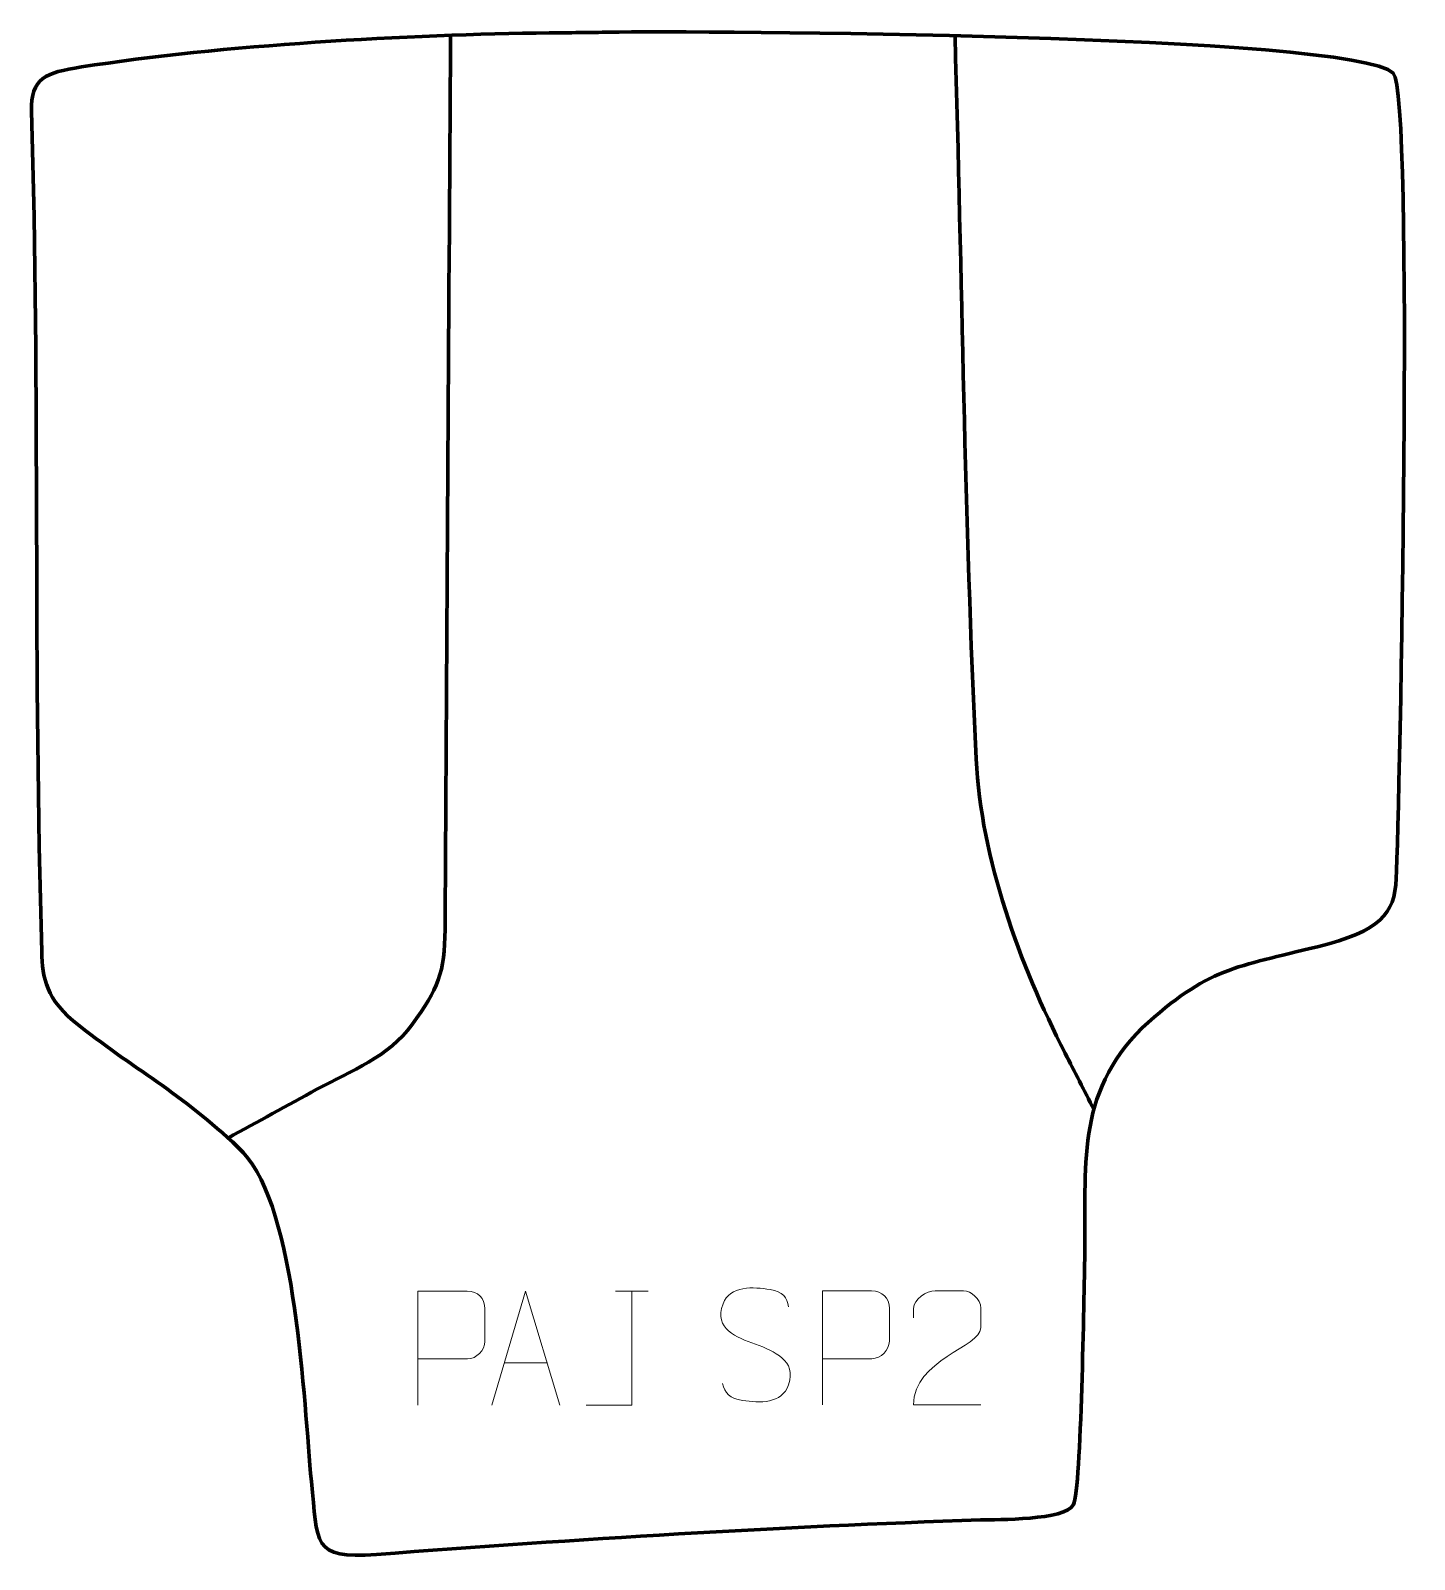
# Model space of a CAD drawing. Header units: millimetres. Extents: x -144 to 159, y -38 to 297.
import ezdxf

# ---------------------------------------------------------------- set-up
doc = ezdxf.new("R2010")
doc.units = ezdxf.units.MM
doc.header["$MEASUREMENT"] = 0
for name, color, linetype in [('layer 1', 7, 'Continuous'), ('layer 3', 7, 'Continuous'), ('layer 4', 7, 'Continuous')]:
    doc.layers.add(name, color=color, linetype=linetype)

msp = doc.modelspace()

# ---------------------------------------------------------------- linework, layer by layer
at = {"layer": 'layer 1', "color": 250, "lineweight": 9}
for points, knots in [([(-59.0187, -4.4845), (-59.0187, -4.4845), (-59.0187, 20.4691), (-59.0187, 20.4691), (-59.0187, 20.4691), (-55.4237, 20.4691), (-51.8284, 20.4691), (-48.233, 20.4691), (-48.233, 20.4691), (-45.9078, 20.4312), (-44.3504, 18.9411), (-44.3546, 16.575), (-44.3546, 16.575), (-44.355, 14.5393), (-44.355, 11.48), (-44.3546, 9.444), (-44.3546, 9.444), (-44.3611, 7.5686), (-46.1733, 5.6267), (-48.1829, 5.6076), (-48.1829, 5.6076), (-48.1829, 5.6076), (-59.0187, 5.6076), (-59.0187, 5.6076)], [0, 0, 0, 0, 0.14285714, 0.14285714, 0.14285714, 0.14285714, 0.28571429, 0.28571429, 0.28571429, 0.28571429, 0.42857143, 0.42857143, 0.42857143, 0.42857143, 0.57142857, 0.57142857, 0.57142857, 0.57142857, 0.71428571, 0.71428571, 0.71428571, 0.71428571, 1, 1, 1, 1]), ([(-42.8426, -4.4844), (-42.8426, -4.4844), (-35.4716, 20.4691), (-35.4716, 20.4691), (-35.4716, 20.4691), (-35.4716, 20.4691), (-27.9017, -4.4844), (-27.9017, -4.4844)], [0, 0, 0, 0, 0.33333333, 0.33333333, 0.33333333, 0.33333333, 1, 1, 1, 1]), ([(-22.1753, -4.4845), (-22.1753, -4.4845), (-12.1533, -4.4845), (-12.1533, -4.4845), (-12.1533, -4.4845), (-12.1533, -4.4845), (-12.1533, 20.4691), (-12.1533, 20.4691)], [0, 0, 0, 0, 0.33333333, 0.33333333, 0.33333333, 0.33333333, 1, 1, 1, 1]), ([(14.9731, 8.8655), (10.7248, 10.3359), (5.8167, 12.1317), (7.8218, 17.652), (7.8218, 17.652), (9.3253, 21.7919), (14.5389, 21.4034), (18.1425, 20.8023), (18.1425, 20.8023), (21.0031, 20.3251), (21.8678, 19.1119), (22.1784, 17.0278)], [0, 0, 0, 0, 0.25, 0.25, 0.25, 0.25, 0.5, 0.5, 0.5, 0.5, 1, 1, 1, 1]), ([(29.6083, -4.4305), (29.6083, -4.4305), (29.6083, 20.5231), (29.6083, 20.5231), (29.6083, 20.5231), (33.2033, 20.5231), (36.7986, 20.5231), (40.394, 20.5231), (40.394, 20.5231), (42.7192, 20.4852), (44.2766, 18.9951), (44.2724, 16.629), (44.2724, 16.629), (44.272, 14.5933), (44.272, 11.534), (44.2724, 9.498), (44.2724, 9.498), (44.2659, 7.6226), (42.4537, 5.6807), (40.4441, 5.6616), (40.4441, 5.6616), (40.4441, 5.6616), (29.6083, 5.6616), (29.6083, 5.6616)], [0, 0, 0, 0, 0.14285714, 0.14285714, 0.14285714, 0.14285714, 0.28571429, 0.28571429, 0.28571429, 0.28571429, 0.42857143, 0.42857143, 0.42857143, 0.42857143, 0.57142857, 0.57142857, 0.57142857, 0.57142857, 0.71428571, 0.71428571, 0.71428571, 0.71428571, 1, 1, 1, 1]), ([(64.3118, -4.4408), (59.3974, -4.4405), (54.483, -4.4405), (49.5689, -4.4408), (49.5689, -4.4408), (49.5689, 5.4915), (64.2199, 8.1327), (64.3118, 12.443), (64.3118, 12.443), (64.3115, 13.8671), (64.3115, 15.2908), (64.3118, 16.7141), (64.3118, 16.7141), (64.2949, 18.7912), (62.1721, 20.516), (60.5011, 20.5333), (60.5011, 20.5333), (58.4279, 20.5329), (56.355, 20.5329), (54.2826, 20.5333), (54.2826, 20.5333), (52.4605, 20.5498), (49.6358, 18.7577), (49.5689, 16.6641), (49.5689, 16.6641), (49.5689, 16.6641), (49.5689, 14.6093), (49.5689, 14.6093)], [0, 0, 0, 0, 0.125, 0.125, 0.125, 0.125, 0.25, 0.25, 0.25, 0.25, 0.375, 0.375, 0.375, 0.375, 0.5, 0.5, 0.5, 0.5, 0.625, 0.625, 0.625, 0.625, 0.75, 0.75, 0.75, 0.75, 1, 1, 1, 1]), ([(14.9731, 8.8654), (18.9917, 7.2187), (24.0212, 5.3304), (22.1872, -0.0299), (22.1872, -0.0299), (20.7274, -4.2963), (15.8166, -4.0396), (12.0905, -3.4849), (12.0905, -3.4849), (9.3405, -3.0751), (8.1196, -1.8616), (7.7416, 0.2506)], [0, 0, 0, 0, 0.25, 0.25, 0.25, 0.25, 0.5, 0.5, 0.5, 0.5, 1, 1, 1, 1])]:
    msp.add_open_spline(points, degree=3, knots=knots, dxfattribs=at)
for points in [[(-15.7374, 20.4691), (-15.7374, 20.4691), (-8.5692, 20.4691), (-8.5692, 20.4691)], [(-40.12, 4.765), (-40.12, 4.765), (-30.6243, 4.765), (-30.6243, 4.765)]]:
    msp.add_open_spline(points, degree=3, dxfattribs=at)
at = {"layer": 'layer 3', "color": 140, "lineweight": 158}
for points, knots in [([(-51.8724, 295.6181), (-52.294, 230.3213), (-52.7229, 165.017), (-53.086, 99.7203), (-53.086, 99.7203), (-53.1387, 90.2504), (-54.5941, 86.6588), (-60.2661, 78.9054), (-60.2661, 78.9054), (-65.5406, 71.6954), (-73.5259, 68.8476), (-81.1628, 64.6885), (-81.1628, 64.6885), (-87.6636, 61.1481), (-94.1451, 57.5714), (-100.6371, 54.0146)], [0, 0, 0, 0, 0.2, 0.2, 0.2, 0.2, 0.4, 0.4, 0.4, 0.4, 0.6, 0.6, 0.6, 0.6, 1, 1, 1, 1]), ([(58.6592, 295.5337), (60.2205, 242.769), (60.7089, 189.7533), (63.3108, 137.0791), (63.3108, 137.0791), (64.405, 114.9271), (72.7518, 92.2472), (82.784, 72.6007), (82.784, 72.6007), (84.8956, 68.4871), (87.0086, 64.3849), (89.0762, 60.2483)], [0, 0, 0, 0, 0.25, 0.25, 0.25, 0.25, 0.5, 0.5, 0.5, 0.5, 1, 1, 1, 1])]:
    msp.add_open_spline(points, degree=3, knots=knots, dxfattribs=at)
at = {"layer": 'layer 4', "color": 242, "lineweight": 158}
msp.add_open_spline([(-30.2422, 296.1366), (-25.8258, 296.1761), (-21.4147, 296.2115), (-16.9984, 296.2902), (-16.9984, 296.2902), (0.991, 296.6469), (145.8975, 295.9059), (154.6885, 287.3167), (154.6885, 287.3167), (159.332, 282.7799), (156.0511, 125.181), (155.3433, 110.8812), (155.3433, 110.8812), (154.9543, 103.0227), (151.9831, 99.4032), (138.0652, 95.9213), (138.0652, 95.9213), (120.363, 91.4926), (114.0054, 91.3818), (99.6861, 78.1468), (99.6861, 78.1468), (84.8938, 63.4764), (87.4775, 47.7288), (87.0923, 28.3495), (87.0923, 28.3495), (86.9273, 20.0474), (86.3351, -22.8273), (84.615, -26.3053), (84.615, -26.3053), (82.8816, -29.81), (67.8228, -29.5543), (64.2611, -29.6717), (64.2611, -29.6717), (20.3293, -31.1188), (-24.2475, -33.8821), (-68.1204, -37.2214), (-68.1204, -37.2214), (-82.4189, -38.3161), (-80.9275, -34.7855), (-82.3845, -21.2251), (-82.3845, -21.2251), (-84.0412, -3.7775), (-85.5963, 38.5347), (-97.3464, 50.8717), (-97.3464, 50.8717), (-109.598, 63.0261), (-120.2961, 68.4522), (-133.2205, 78.5837), (-133.2205, 78.5837), (-140.7445, 84.4818), (-141.2719, 89.0537), (-141.4506, 94.8127), (-141.4506, 94.8127), (-143.3514, 156.0387), (-141.8509, 217.5047), (-143.6959, 278.9796), (-143.6959, 278.9796), (-143.9136, 286.2346), (-140.705, 287.4162), (-132.7837, 288.6669), (-132.7837, 288.6669), (-102.2949, 293.4805), (-60.7673, 295.8035), (-30.2422, 296.1366)], degree=3, knots=[0, 0, 0, 0, 0.05882353, 0.05882353, 0.05882353, 0.05882353, 0.11764706, 0.11764706, 0.11764706, 0.11764706, 0.17647059, 0.17647059, 0.17647059, 0.17647059, 0.23529412, 0.23529412, 0.23529412, 0.23529412, 0.29411765, 0.29411765, 0.29411765, 0.29411765, 0.35294118, 0.35294118, 0.35294118, 0.35294118, 0.41176471, 0.41176471, 0.41176471, 0.41176471, 0.47058824, 0.47058824, 0.47058824, 0.47058824, 0.52941176, 0.52941176, 0.52941176, 0.52941176, 0.58823529, 0.58823529, 0.58823529, 0.58823529, 0.64705882, 0.64705882, 0.64705882, 0.64705882, 0.70588235, 0.70588235, 0.70588235, 0.70588235, 0.76470588, 0.76470588, 0.76470588, 0.76470588, 0.82352941, 0.82352941, 0.82352941, 0.82352941, 0.88235294, 0.88235294, 0.88235294, 0.88235294, 1, 1, 1, 1], dxfattribs=at)

doc.saveas('drawing.dxf')
